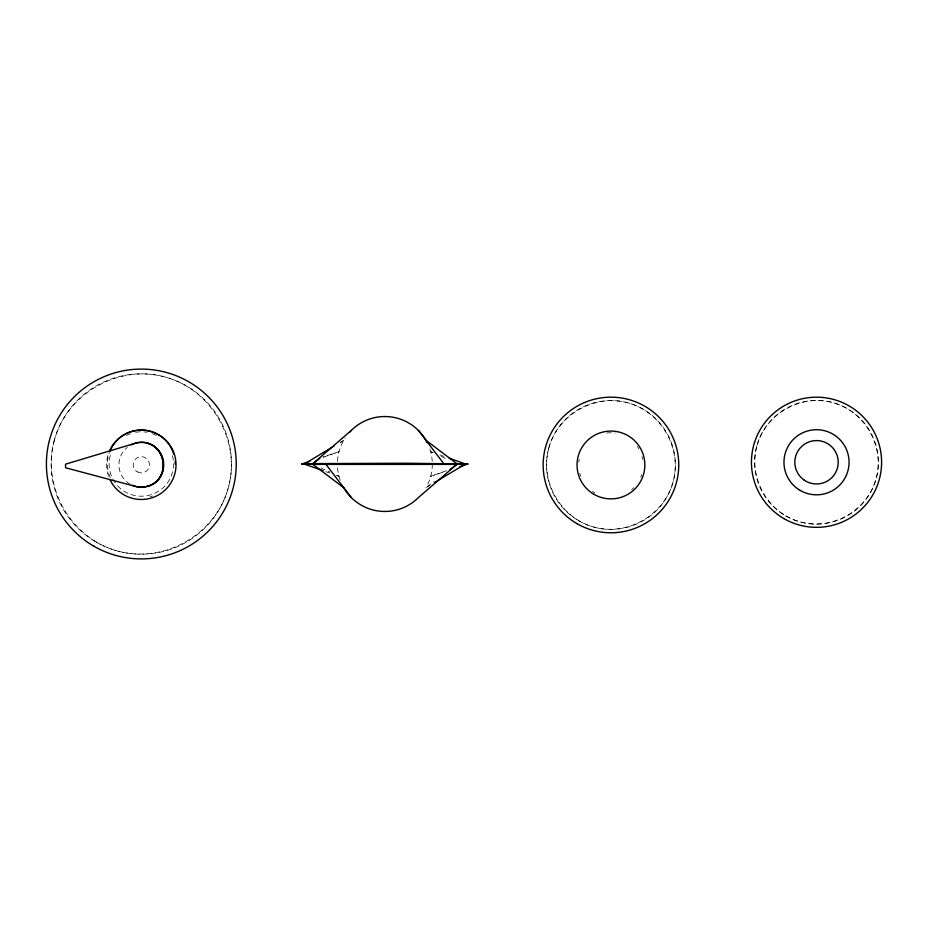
<?xml version="1.0" encoding="UTF-8"?>
<svg xmlns="http://www.w3.org/2000/svg" width="928" height="928" viewBox="0 0 928 928"><rect width="100%" height="100%" fill="white"/><g stroke="black" fill="none" stroke-linecap="round" stroke-linejoin="round"><path stroke-width="0.7" stroke-dasharray="4.64 3.48" d="M340.321 442.865L342.606 441.136M427.089 486.864L433.944 481.678M340.077 442.47L343.754 440.266M427.17 486.991L429.618 485.53M323.141 457.295L339.01 451.716L323.06 456.982M446.565 470.705L430.696 476.284L445.312 471.459M433.341 452.644L430.696 451.716L433.306 452.91M439.953 454.964L443.92 456.367M325.786 471.633L329.753 473.036M336.365 475.356L339.01 476.284L336.4 475.09M441.125 456.472L446.345 458.85M320.752 467.967L329.881 472.12M641.666 474.649A32.202 32.202 0 0 1 640.703 477.294M633.72 487.745A32.202 32.202 0 0 1 631.655 489.636M594.848 492.861A32.202 32.202 0 0 1 592.482 491.364M580.684 475.983A32.202 32.202 0 0 1 579.838 473.315M578.863 462.179A32.202 32.202 0 0 1 579.234 459.372M606.75 433.051A32.202 32.202 0 0 1 615.148 433.051M637.327 446.507A32.202 32.202 0 0 1 638.835 448.874M642.06 456.634A32.202 32.202 0 0 1 642.663 459.372M172.422 455.66A32.202 32.202 0 0 1 139.919 496.178A32.202 32.202 0 0 1 111.058 452.992M126.44 435.441A32.202 32.202 0 0 1 130.314 433.736M135.72 432.286A32.202 32.202 0 0 1 146.914 432.286M152.331 433.736A32.202 32.202 0 0 1 156.194 435.441M108.564 476.238A34.696 34.696 0 0 1 108.564 453.34M130.129 484.172A22.376 22.376 0 0 1 127.229 447.4M152.505 496.004A33.895 33.895 0 0 1 150.092 496.747M110.246 477.56A33.895 33.895 0 0 1 109.318 452.818M432.309 464A47.456 47.456 0 0 1 425.952 487.734M340.251 480.217A47.456 47.456 0 0 1 337.398 464M337.467 461.251A47.456 47.456 0 0 1 345.193 437.935M429.908 449.082A47.456 47.456 0 0 1 432.228 461.251M54.218 440.661C41.435 487.2 71.282 538.901 117.984 551.104C164.523 563.888 216.224 534.029 228.416 487.339C241.199 440.8 211.352 389.099 164.662 376.896C118.123 364.112 66.422 393.971 54.218 440.661M548.738 448.305C539.597 481.551 560.93 518.474 594.28 527.185C627.514 536.314 664.448 514.994 673.16 481.644C682.289 448.398 660.968 411.475 627.618 402.764C594.372 393.634 557.45 414.955 548.738 448.305M756.784 446.264C748.026 478.175 768.488 513.625 800.504 521.988C832.416 530.758 867.877 510.284 876.241 478.268C884.999 446.356 864.536 410.907 832.52 402.532C800.609 393.774 765.148 414.236 756.784 446.264M578.747 520.759A64.403 64.403 0 0 0 675.352 464.974A64.403 64.403 0 0 0 578.747 409.19A64.403 64.403 0 0 0 578.747 520.759M785.598 515.817A61.828 61.828 0 0 0 878.34 462.26A61.828 61.828 0 0 0 785.598 408.714A61.828 61.828 0 0 0 785.598 515.817M96.234 542.091A90.167 90.167 0 0 0 231.49 464A90.167 90.167 0 0 0 96.234 385.909A90.167 90.167 0 0 0 96.234 542.091M137.251 471.842A8.132 8.132 0 0 0 149.454 464.789A8.132 8.132 0 0 0 137.251 457.748A8.132 8.132 0 0 0 137.251 471.842"/><path stroke-width="1.39" d="M351.294 430.441L312.922 463.606L301.797 464L309.766 461.367M319.777 458.42L312.922 463.606L406.348 463.234L467.909 464L459.928 466.633M449.929 469.58L456.773 464.394L467.909 464M304.628 463.791L333.976 446.148M434.513 482.583L465.079 464.209M147.111 486.411C175.369 479.115 163.49 435.313 135.523 443.178L65.552 464.162L65.552 467.758L135.453 486.411A22.666 22.666 0 0 0 147.111 486.411C168.594 481.736 168.676 447.899 147.111 443.178M312.922 464.394L456.773 464.394L418.412 497.559A47.456 47.456 0 0 1 343.754 487.734L312.922 464.394L301.797 464M449.21 458.223L465.079 463.791M304.628 464.209L323.141 470.705M425.952 440.266L456.773 463.606M418.412 430.441L443.584 463.432M326.122 464.568L351.294 497.559M109.527 450.915A34.696 34.696 0 0 1 162.261 437.134A34.696 34.696 0 0 1 163.293 491.643A34.696 34.696 0 0 1 110.061 479.857M109.759 451.623A33.895 33.895 0 0 1 173.71 454.012M175.125 461.471A33.895 33.895 0 0 1 175.218 464M131.15 444.848A22.376 22.376 0 0 1 163.688 464.209A22.376 22.376 0 0 1 132.217 485.24M349.404 432.436A47.456 47.456 0 0 1 427.251 442.691M594.001 494.334A33.895 33.895 0 0 0 644.844 464.974A33.895 33.895 0 0 0 594.001 435.615A33.895 33.895 0 0 0 594.001 494.334M577.054 523.694A67.802 67.802 0 0 0 678.751 464.974A67.802 67.802 0 0 0 577.054 406.255A67.802 67.802 0 0 0 577.054 523.694M804.1 480.054A21.692 21.692 0 0 0 838.135 464.116A21.692 21.692 0 0 0 807.314 442.621A21.692 21.692 0 0 0 804.1 480.054M800.238 490.448A32.538 32.538 0 0 0 849.062 462.26A32.538 32.538 0 0 0 800.238 434.084A32.538 32.538 0 0 0 800.238 490.448M783.974 518.624A65.088 65.088 0 0 0 881.6 462.26A65.088 65.088 0 0 0 783.974 405.896A65.088 65.088 0 0 0 783.974 518.624M93.856 546.198A94.923 94.923 0 0 0 236.234 464A94.923 94.923 0 0 0 93.856 381.802A94.923 94.923 0 0 0 93.856 546.198"/></g></svg>
